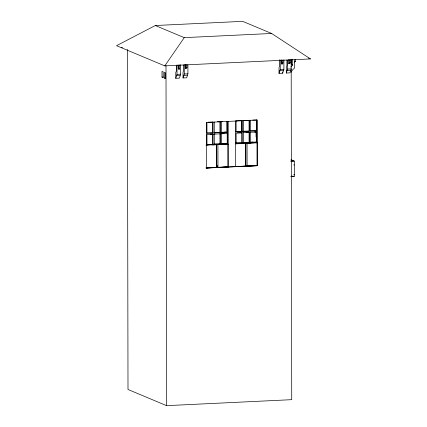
<?xml version="1.0" encoding="UTF-8"?>
<svg xmlns="http://www.w3.org/2000/svg" width="427" height="427" viewBox="0 0 427 427"><rect width="100%" height="100%" fill="white"/><g stroke="black" fill="none" stroke-linecap="round" stroke-linejoin="round"><path stroke-width="0.64" d="M180.653 64.723L180.669 74.17L179.42 78.141L175.775 78.312L177.024 74.346L177.008 64.893M187.912 65.005L187.923 73.823L186.679 77.794L183.034 77.965L184.283 73.999L184.267 64.546M283.891 59.791L283.907 69.238L282.658 73.204L279.018 73.38L280.267 69.414L280.245 59.961M287.552 69.067L291.198 68.891L289.949 72.857L286.303 73.033L287.552 69.067L287.536 60.244M179.703 64.883L179.714 69.051L178.289 68.928L178.689 68.032M186.962 64.573L186.967 67.637L186.567 68.533L185.548 68.582L185.948 67.69L185.942 64.621M282.946 59.988L282.952 63.052L282.551 63.949L281.526 63.997L281.927 63.1L281.921 60.036M290.232 59.641L290.237 62.705L289.837 63.602L288.817 63.65L289.218 62.753L289.212 59.689M291.097 72.232L292.57 69.814L294.587 68.042L294.571 59.855M164.785 65.886L184.245 37.645L271.62 33.471L310.461 58.926L164.785 65.886L116.539 45.684L155.3 25.524L242.675 21.35L271.62 33.471M292.676 59.326L292.682 65.027L290.792 67.012M294.561 62.139L295.372 61.392L295.367 59.55M121.364 47.701L122.57 47.643M185.948 67.69L186.967 67.637M281.927 63.1L282.952 63.052M289.218 62.753L290.237 62.705M177.024 74.346L180.669 74.17M184.283 73.999L187.923 73.823M280.267 69.414L283.907 69.238M176.356 75.739L180.002 75.563M183.615 75.392L187.261 75.216M279.6 70.807L283.24 70.631M286.885 70.455L290.531 70.284M161.998 77.095L163.205 77.602L163.194 71.896L161.993 71.389L161.998 77.095L163.317 77.031M164.411 78.104L165.617 78.611L165.607 72.905L164.4 72.398L164.411 78.104L165.724 78.045M208.365 122.165L213.025 122.127L213.041 132.898L206.962 133.187L206.946 122.421M217.482 121.727L220.311 121.78L220.332 132.551L214.258 132.84L214.237 122.074M221.111 121.551L222.323 121.492M235.704 120.862L240.566 120.633M244.196 120.451L249.453 120.387L249.475 131.158L243 131.281L249.475 131.158M252.699 120.046L256.744 120.04L256.76 130.811L250.286 130.934L256.76 130.811M224.618 132.082L227.612 132.205L227.591 121.433L227.025 121.199L227.047 130.699M207.17 132.989L213.041 132.898M213.852 132.674L220.332 132.551M221.127 132.317L227.212 132.034L227.191 121.263M227.612 132.205L221.544 132.493L221.528 121.722M241.778 120.574L241.799 131.345L235.709 131.628L242.189 131.505L242.168 120.74L241.778 120.574L241.783 131.34L242.189 131.505M210.212 134.115L213.046 134.163L213.062 144.299L206.583 144.422M213.847 133.934L215.059 133.875M221.133 133.587L224.164 133.443M236.926 132.834L242.189 132.776L242.205 142.906L235.731 143.029L242.205 142.906M246.037 132.402L249.475 132.423L249.496 142.559L243.022 142.682L249.496 142.559M254.54 131.996L256.36 131.911L256.381 142.042L256.782 142.212L256.766 132.076L256.035 131.772L256.045 136.837M242.189 132.776L236.115 133.064L236.136 143.2M243 132.546L249.475 132.423M250.291 132.199L256.766 132.076M250.585 142.17L253.019 142.052M213.863 144.07L220.348 143.952L220.332 133.816L219.916 133.646L219.937 143.782M221.149 143.723L227.634 143.605L227.612 133.47L206.967 134.457L206.983 144.593L220.348 143.952M256.381 142.042L250.307 142.335L256.782 142.212M227.634 143.605L221.565 143.894L221.549 133.758M208.557 144.961L205.974 145.084L228.242 144.209L227.837 144.043L227.879 166.845L228.28 167.016L228.199 121.407M211.787 144.806L216.708 144.758L216.745 167.565L216.345 167.395L216.308 144.593M220.743 144.379L226.625 144.096M238.768 143.52L244.233 143.258M247.879 143.082L253.344 142.821M235.528 143.862L257.39 142.815L256.99 142.65M290.691 161.096L293.306 160.974L290.856 159.944M291.065 161.267L294.315 161.112L294.342 176.314L291.155 176.468M227.879 166.845L206.017 167.891L206.791 168.217M233.841 166.562L245.893 166.172L245.851 143.371L245.45 143.2L245.488 166.007M246.705 165.948L257.428 165.623L206.417 168.057M228.541 166.893L206.017 167.971L257.428 165.703L257.353 120.014L206.337 122.448L206.417 168.137M233.841 166.642L245.765 166.071M247.089 166.007L257.428 165.703M291.187 176.186L292.463 176.121M290.718 176.42L293.333 176.292M127.406 49.415L127.999 389.488L166.589 405.65L291.732 399.672L291.177 59.438M308.625 58.157L310.461 58.926M295.03 61.248L295.372 61.392M292.682 65.027L291.476 64.52L291.47 59.454M155.3 25.524L184.245 37.645M179.308 68.88L179.714 69.051M250.27 120.163L250.67 120.329L250.686 131.1M291.299 159.847L294.315 161.112M250.307 142.965L250.708 143.136M249.096 143.024L249.496 143.194M243.022 143.317L243.422 143.483M293.717 164.801L294.32 165.052M241.805 143.376L242.21 143.541M235.731 143.664L236.136 143.83M227.228 144.07L227.634 144.241M293.733 174.451L294.336 174.702M221.165 144.358L221.565 144.529M293.739 176.063L294.342 176.314M217.519 144.534L217.919 144.705L217.962 167.507L217.562 167.341L217.556 165.382M213.874 144.71L214.279 144.876M212.662 144.764L213.062 144.934M206.583 145.057L206.983 145.223M235.165 166.498L235.565 166.669L235.485 121.054M289.837 62.411L289.837 63.602M288.807 59.486L288.817 63.65M286.907 59.993L286.917 65.694L286.293 67.327L286.303 73.033M282.658 71.939L282.658 73.204M282.551 62.758L282.551 63.949M281.521 59.833L281.526 63.997M279.621 59.705L279.632 66.041L279.007 67.674L279.018 73.38M256.99 142.356L257.027 165.532M256.339 119.875L256.36 130.641M250.692 132.365L250.708 142.501M249.053 120.222L249.074 130.988M249.074 132.258L249.09 142.394M247.068 143.312L247.105 166.114M243.385 120.681L243.401 131.447M243.406 132.717L243.422 142.853M241.789 132.605L241.805 142.741M236.094 121.028L236.115 131.799M227.18 121.257L227.196 132.028M227.201 133.293L227.217 143.429M219.91 121.615L219.926 132.381M214.258 134.11L214.279 144.241M212.619 121.962L212.641 132.728M212.641 133.998L212.662 144.134M185.537 64.418L185.548 68.582M183.637 64.925L183.647 70.626L183.023 72.259L183.034 77.965M178.683 64.968L178.689 69.099M178.283 65.358L178.289 68.928M176.378 65.272L176.388 70.973L175.764 72.606L175.775 78.312M165.996 65.577L166.589 405.65"/></g></svg>
